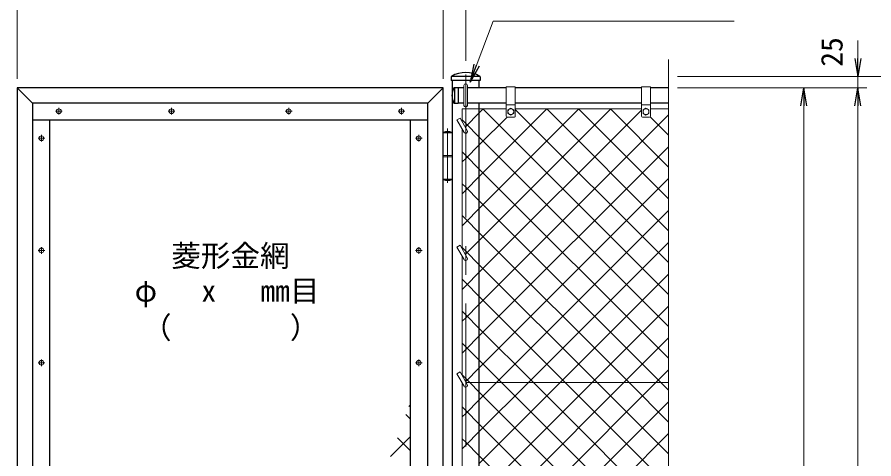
# Model space of a CAD drawing. Units: millimetres, scale not verified. Extents: x -4200 to 4200, y -2970 to 2970.
# Drawn here: x 1247 to 3148, y 638 to 1618 of the extents above; entities that cross this region are included whole.
import ezdxf
from ezdxf.enums import TextEntityAlignment as Align

# ---------------------------------------------------------------- set-up
doc = ezdxf.new("R2010")
doc.units = ezdxf.units.MM
doc.header["$LTSCALE"] = 10
doc.linetypes.add('USER1', pattern=[50.8, 31.75, -6.35, 6.35, -6.35])
for name, color, linetype, lineweight in [('0-0_D-STR1', 1, 'Continuous', 25), ('0-2_D-STR2', 7, 'Continuous', 13), ('0-3_D-STR3', 3, 'Continuous', 13), ('0-4_D-BMK', 2, 'USER1', 13), ('0-7_D-STR-TXT', 7, 'Continuous', 13), ('0-8_D-STR-DIM', 7, 'Continuous', 13)]:
    doc.layers.add(name, color=color, linetype=linetype, lineweight=lineweight)
doc.layers.add('0-9_0', color=7, linetype='Continuous')
doc.styles.add('ＭＳ ゴシック', font='')
doc.styles.get('ＭＳ ゴシック').set_extended_font_data('MS Gothic')

# ---------------------------------------------------------------- blocks, each defined once
blk = doc.blocks.new('_Open')
at = {"layer": '0-9_0'}
blk.add_line((-10, 1.667), (0, 0), dxfattribs=at)
blk.add_lwpolyline([(-10, -1.667), (0, 0), (-10, 0)], dxfattribs=at)

msp = doc.modelspace()

# ---------------------------------------------------------------- linework, layer by layer
at = {"layer": '0-0_D-STR1'}
for p, q in [((2210.21, 1485.65), (2210.21, 1477.59)), ((2274.08, 1486.59), (2210.55, 1486.59)), ((2274.41, 1485.65), (2274.41, 1477.59)), ((2274.41, 1477.59), (2210.21, 1477.59)), ((2272.56, 1461.59), (2272.56, 1477.59)), ((1247.06, 1461.59), (1247.06, 484.59)), ((2192.06, 1461.59), (1247.06, 1461.59)), ((1247.06, 1461.59), (1281.06, 1427.59)), ((2192.06, 1461.59), (2158.06, 1427.59)), ((2192.06, -508.41), (2192.06, 1461.59)), ((2216.98, 1462.09), (2225.31, 1462.09)), ((2217.31, 1462.09), (2217.31, 1427.09)), ((2225.31, 1462.09), (2225.31, 1427.09)), ((2238.31, 1461.59), (2225.31, 1461.59)), ((2332.31, 1461.59), (2246.31, 1461.59)), ((2632.31, 1461.59), (2352.31, 1461.59)), ((2692.31, 1461.59), (2652.31, 1461.59)), ((1281.06, 1427.59), (1281.06, 484.59)), ((2158.06, 1427.59), (1281.06, 1427.59)), ((2158.06, -474.41), (2158.06, 1427.59)), ((2216.98, 1427.09), (2225.31, 1427.09)), ((2238.31, 1427.59), (2225.31, 1427.59)), ((2332.31, 1427.59), (2246.31, 1427.59)), ((2272.56, -474.41), (2272.56, 1427.59)), ((2632.31, 1427.59), (2352.31, 1427.59)), ((2692.31, 1427.59), (2652.31, 1427.59)), ((2158.06, 1389.59), (1281.06, 1389.59)), ((1319.06, 1389.59), (1319.06, 526.59)), ((2120.06, 526.59), (2120.06, 1389.59))]:
    msp.add_line(p, q, dxfattribs=at)
msp.add_lwpolyline([(2212.06, 1477.59), (2212.06, -843.41), (2272.56, -843.41), (2272.56, -508.41)], dxfattribs=at)
for centre, radius, start, end in [((2211.71, 1485.65), 1.5, 120.85073, 180), ((2242.31, 1434.42), 61.17, 59.14927, 120.85073), ((2272.91, 1485.65), 1.5, 0, 59.14927), ((2247.54, 1444.59), 35.72, 151.52136, 208.47864), ((2216.98, 1461.09), 1, 90, 147.70173), ((2216.98, 1428.09), 1, 212.29827, 270)]:
    msp.add_arc(centre, radius, start, end, dxfattribs=at)
at = {"layer": '0-2_D-STR2'}
for p, q in [((2272.56, 1264.51), (2422.64, 1414.59)), ((2272.56, 1193.8), (2493.35, 1414.59)), ((2692.31, 1002.89), (2280.61, 1414.59)), ((2692.31, 1073.6), (2352.31, 1413.6)), ((2692.31, 1144.32), (2422.03, 1414.59)), ((2692.31, 1215.03), (2492.74, 1414.59)), ((2692.31, 1285.74), (2563.45, 1414.59)), ((2272.56, 981.67), (2692.31, 1401.42)), ((2692.31, 1356.45), (2651.65, 1397.11)), ((2234.31, 1367.68), (2235.32, 1368.7)), ((2272.56, 910.96), (2692.31, 1330.71)), ((2242.31, 1234.26), (2272.56, 1264.51)), ((2242.31, 1240.76), (2234.31, 1248.76)), ((2272.56, 1210.51), (2242.31, 1240.76)), ((2234.31, 1226.26), (2242.31, 1234.26)), ((2675.48, 807.59), (2272.56, 1210.51)), ((2242.31, 1163.55), (2272.56, 1193.8)), ((2310.62, 807.59), (2692.31, 1189.29)), ((2242.31, 1170.05), (2234.31, 1178.05)), ((2234.31, 1155.55), (2242.31, 1163.55)), ((2272.56, 1139.8), (2242.31, 1170.05)), ((2604.77, 807.59), (2272.56, 1139.8)), ((2242.31, 1099.34), (2234.31, 1107.34)), ((2381.33, 807.59), (2692.31, 1118.58)), ((2234.31, 1084.84), (2235.63, 1086.16)), ((2272.56, 1069.09), (2242.31, 1099.34)), ((2534.06, 807.59), (2272.56, 1069.09)), ((2452.04, 807.59), (2692.31, 1047.87)), ((2242.31, 951.42), (2272.56, 981.67)), ((2522.75, 807.59), (2692.31, 977.15)), ((2234.31, 943.42), (2242.31, 951.42)), ((2242.31, 880.71), (2272.56, 910.96)), ((2593.46, 807.59), (2692.31, 906.44)), ((2234.31, 872.71), (2242.31, 880.71)), ((2664.17, 807.59), (2692.31, 835.73)), ((2234.31, 802), (2236.31, 803.99)), ((2272.56, 769.54), (2310.62, 807.59)), ((2272.56, 698.83), (2381.33, 807.59)), ((2272.56, 628.12), (2452.04, 807.59)), ((2272.56, 557.4), (2522.75, 807.59)), ((2272.56, 486.69), (2593.46, 807.59)), ((2272.56, 415.98), (2664.17, 807.59)), ((2692.31, 649.34), (2534.06, 807.59)), ((2692.31, 720.05), (2604.77, 807.59)), ((2692.31, 790.76), (2675.48, 807.59)), ((2242.31, 739.29), (2272.56, 769.54)), ((2272.56, 345.27), (2692.31, 765.02)), ((2116.11, 754.51), (2120.06, 758.46)), ((2242.31, 745.79), (2234.31, 753.79)), ((2272.56, 715.54), (2242.31, 745.79)), ((2120.06, 726.62), (2109.72, 736.95)), ((2234.31, 731.29), (2242.31, 739.29)), ((2692.31, 295.79), (2272.56, 715.54)), ((2075.65, 643.34), (2120.06, 687.75)), ((2120.06, 655.91), (2090.85, 685.11)), ((2242.31, 668.58), (2272.56, 698.83)), ((2272.56, 274.56), (2692.31, 694.31)), ((2242.31, 675.08), (2234.31, 683.08)), ((2234.31, 660.58), (2242.31, 668.58)), ((2272.56, 644.83), (2242.31, 675.08)), ((2692.31, 225.08), (2272.56, 644.83))]:
    msp.add_line(p, q, dxfattribs=at)
for points in [[(2234.31, 1014.13), (2242.31, 1022.13), (2272.56, 1052.38), (2632.31, 1412.13)], [(2241.18, 1374.55), (2242.31, 1375.68), (2272.56, 1405.93), (2281.22, 1414.59)], [(2241.49, 1092.02), (2242.31, 1092.84), (2272.56, 1123.09), (2564.07, 1414.59)], [(2234.31, 1296.97), (2242.31, 1304.97), (2272.56, 1335.22), (2333.96, 1396.62)], [(2692.31, 932.18), (2272.56, 1351.93), (2242.31, 1382.18), (2234.31, 1390.18)], [(2692.31, 861.47), (2272.56, 1281.22), (2242.31, 1311.47), (2234.31, 1319.47)], [(2242.16, 809.85), (2242.31, 810), (2272.56, 840.25), (2692.31, 1260)], [(2692.31, 578.63), (2463.35, 807.59), (2272.56, 998.38), (2242.31, 1028.63), (2234.31, 1036.63)], [(2707.95, 492.28), (2392.64, 807.59), (2272.56, 927.67), (2242.31, 957.92), (2234.31, 965.92)], [(2692.31, 437.21), (2321.93, 807.59), (2272.56, 856.96), (2242.31, 887.21), (2234.31, 895.21)], [(2692.31, 366.5), (2272.56, 786.25), (2251.22, 807.59), (2242.31, 816.5), (2234.31, 824.5)]]:
    msp.add_lwpolyline(points, dxfattribs=at)
at = {"layer": '0-3_D-STR3'}
for p, q in [((2238.31, 1422.59), (2238.31, 1466.59)), ((2246.31, 1422.59), (2246.31, 1466.59)), ((2332.31, 1463.59), (2332.31, 1398.59)), ((2352.31, 1463.59), (2332.31, 1463.59)), ((2352.31, 1463.59), (2352.31, 1398.59)), ((2632.31, 1463.59), (2632.31, 1398.59)), ((2652.31, 1463.59), (2632.31, 1463.59)), ((2652.31, 1463.59), (2652.31, 1398.59)), ((2234.31, 1386.45), (2234.31, 1414.59)), ((2234.31, 1414.59), (2332.31, 1414.59)), ((2352.31, 1423.59), (2332.31, 1423.59)), ((2335.81, 1412.34), (2342.31, 1416.09)), ((2335.81, 1412.34), (2335.81, 1404.85)), ((2342.31, 1416.09), (2348.81, 1412.34)), ((2348.81, 1412.34), (2348.81, 1404.85)), ((2352.31, 1414.59), (2632.31, 1414.59)), ((2652.31, 1423.59), (2632.31, 1423.59)), ((2635.81, 1412.34), (2642.31, 1416.09)), ((2635.81, 1412.34), (2635.81, 1404.85)), ((2642.31, 1416.09), (2648.81, 1412.34)), ((2648.81, 1412.34), (2648.81, 1404.85)), ((2652.31, 1414.59), (2692.31, 1414.59)), ((2222.92, 1390.18), (2229.85, 1394.18)), ((2222.92, 1390.18), (2238.85, 1362.59)), ((2229.85, 1394.18), (2245.78, 1366.59)), ((2350.31, 1396.59), (2334.31, 1396.59)), ((2650.31, 1396.59), (2634.31, 1396.59)), ((2234.31, 1104.45), (2234.31, 1370.45)), ((2212.06, 1361.59), (2192.06, 1361.59)), ((2192.06, 1361.59), (2192.06, 1258.59)), ((2192.56, 1363.09), (2192.56, 1361.59)), ((2192.56, 1363.09), (2211.56, 1363.09)), ((2211.56, 1363.09), (2211.56, 1361.59)), ((2212.06, 1361.59), (2212.06, 1258.59)), ((2212.06, 1311.59), (2192.06, 1311.59)), ((2212.06, 1308.59), (2192.06, 1308.59)), ((2212.06, 1258.59), (2192.06, 1258.59)), ((2192.56, 1258.59), (2192.56, 1257.09)), ((2211.56, 1257.09), (2192.56, 1257.09)), ((2211.56, 1258.59), (2211.56, 1257.09)), ((2222.92, 1108.18), (2229.85, 1112.18)), ((2222.92, 1108.18), (2238.85, 1080.59)), ((2229.85, 1112.18), (2245.78, 1084.59)), ((2234.31, 823.45), (2234.31, 1088.45)), ((2222.92, 827.18), (2229.85, 831.18)), ((2222.92, 827.18), (2238.85, 799.59)), ((2229.85, 831.18), (2245.78, 803.59)), ((2234.31, 498.45), (2234.31, 807.45)), ((2692.31, 807.59), (2243.47, 807.59))]:
    msp.add_line(p, q, dxfattribs=at)
for points in [[(2335.81, 1404.85), (2342.31, 1401.09), (2348.81, 1404.85)], [(2635.81, 1404.85), (2642.31, 1401.09), (2648.81, 1404.85)]]:
    msp.add_lwpolyline(points, dxfattribs=at)
for centre, radius in [((1339.56, 1409.59), 5.25), ((1589.56, 1409.59), 5.25), ((1849.56, 1409.59), 5.25), ((2099.56, 1409.59), 5.25), ((2342.31, 1408.59), 6.49), ((2642.31, 1408.59), 6.49), ((1301.06, 1349.59), 5.25), ((2138.06, 1349.59), 5.25), ((1301.06, 1100.59), 5.25), ((2138.06, 1100.59), 5.25), ((1301.06, 851.59), 5.25), ((2138.06, 851.59), 5.25)]:
    msp.add_circle(centre, radius, dxfattribs=at)
for centre, radius, start, end in [((2242.31, 1466.59), 4, 0, 180), ((2242.31, 1422.59), 4, 180, 0), ((2334.31, 1398.59), 2, 180, 270), ((2350.31, 1398.59), 2, 270, 0), ((2634.31, 1398.59), 2, 180, 270), ((2650.31, 1398.59), 2, 270, 0), ((2202.06, 1333.76), 30.83, 72.05475, 107.94525), ((2242.31, 1364.59), 4, 210, 30), ((2202.06, 1286.43), 30.83, 252.05475, 287.94525), ((2242.31, 1082.59), 4, 210, 30), ((2242.31, 801.59), 4, 210, 30)]:
    msp.add_arc(centre, radius, start, end, dxfattribs=at)
at = {"layer": '0-4_D-BMK'}
for p, q in [((2242.31, -858.41), (2242.31, 1501.59)), ((1347, 1409.59), (1332.12, 1409.59)), ((1339.56, 1417.03), (1339.56, 1402.15)), ((1597, 1409.59), (1582.12, 1409.59)), ((1589.56, 1417.03), (1589.56, 1402.15)), ((1857, 1409.59), (1842.12, 1409.59)), ((1849.56, 1417.03), (1849.56, 1402.15)), ((2107, 1409.59), (2092.12, 1409.59)), ((2099.56, 1417.03), (2099.56, 1402.15)), ((2202.06, 1371.3), (2202.06, 1250.87)), ((1301.06, 1357.03), (1301.06, 1342.15)), ((2138.06, 1357.03), (2138.06, 1342.15)), ((1308.5, 1349.59), (1293.62, 1349.59)), ((2145.5, 1349.59), (2130.62, 1349.59)), ((1301.06, 1108.03), (1301.06, 1093.15)), ((2138.06, 1108.03), (2138.06, 1093.15)), ((1308.5, 1100.59), (1293.62, 1100.59)), ((2145.5, 1100.59), (2130.62, 1100.59)), ((1301.06, 859.03), (1301.06, 844.15)), ((2138.06, 859.03), (2138.06, 844.15)), ((1308.5, 851.59), (1293.62, 851.59)), ((2145.5, 851.59), (2130.62, 851.59))]:
    msp.add_line(p, q, dxfattribs=at)
at = {"layer": '0-7_D-STR-TXT'}
msp.add_lwpolyline([(2837.7, 1609.59), (2303.02, 1609.59), (2253, 1476.04)], dxfattribs=at)
at = {"layer": '0-8_D-STR-DIM'}
for p, q in [((2242.31, 1521.59), (2242.31, 1851.59)), ((1247.06, 1481.59), (1247.06, 1731.59)), ((1247.06, 1481.59), (1247.06, 1731.59)), ((2192.06, 1481.59), (2192.06, 1731.59)), ((3112.31, 1526.59), (3112.31, 1566.59)), ((2692.31, 512.25), (2692.31, 1524.59)), ((2712.31, 1486.59), (3252.31, 1486.59)), ((2712.31, 1486.59), (3132.31, 1486.59)), ((3112.31, 1461.59), (3112.31, 1486.59)), ((2712.31, 1461.59), (3012.31, 1461.59)), ((2712.31, 1461.59), (3132.31, 1461.59)), ((2712.31, 1461.59), (3132.31, 1461.59)), ((2992.31, -468.41), (2992.31, 1421.59)), ((3112.31, -498.41), (3112.31, 1421.59)), ((3112.31, 1421.59), (3112.31, 1381.59))]:
    msp.add_line(p, q, dxfattribs=at)

# ---------------------------------------------------------------- block references
at = {"layer": '0-7_D-STR-TXT', "xscale": 4, "yscale": 4, "rotation": 249.46512}
msp.add_blockref('_Open', (2252.29, 1474.16), dxfattribs=at)
at = {"layer": '0-8_D-STR-DIM', "xscale": 4, "yscale": 4}
for p, rotation in [((3112.31, 1486.59), 270), ((2992.31, 1461.59), 90), ((3112.31, 1461.59), 90), ((3112.31, 1461.59), 90)]:
    msp.add_blockref('_Open', p, dxfattribs=dict(at, rotation=rotation))

# ---------------------------------------------------------------- texts
at = {"layer": '0-7_D-STR-TXT', "style": 'ＭＳ ゴシック'}
for s, p in [('菱形金網', (1589.11, 1050.39)), ('φ\u3000 x\u3000 mm目', (1507.89, 972.8)), ('（\u3000\u3000\u3000\u3000）', (1524.14, 891.15))]:
    msp.add_text(s, height=48.09, dxfattribs=at).set_placement(p, align=Align.BOTTOM_LEFT)
at = {"layer": '0-8_D-STR-DIM', "style": 'ＭＳ ゴシック'}
msp.add_text('25', height=48.09, rotation=90, dxfattribs=at).set_placement((3092.92, 1508.24), align=Align.BOTTOM_LEFT)

doc.saveas('drawing.dxf')
